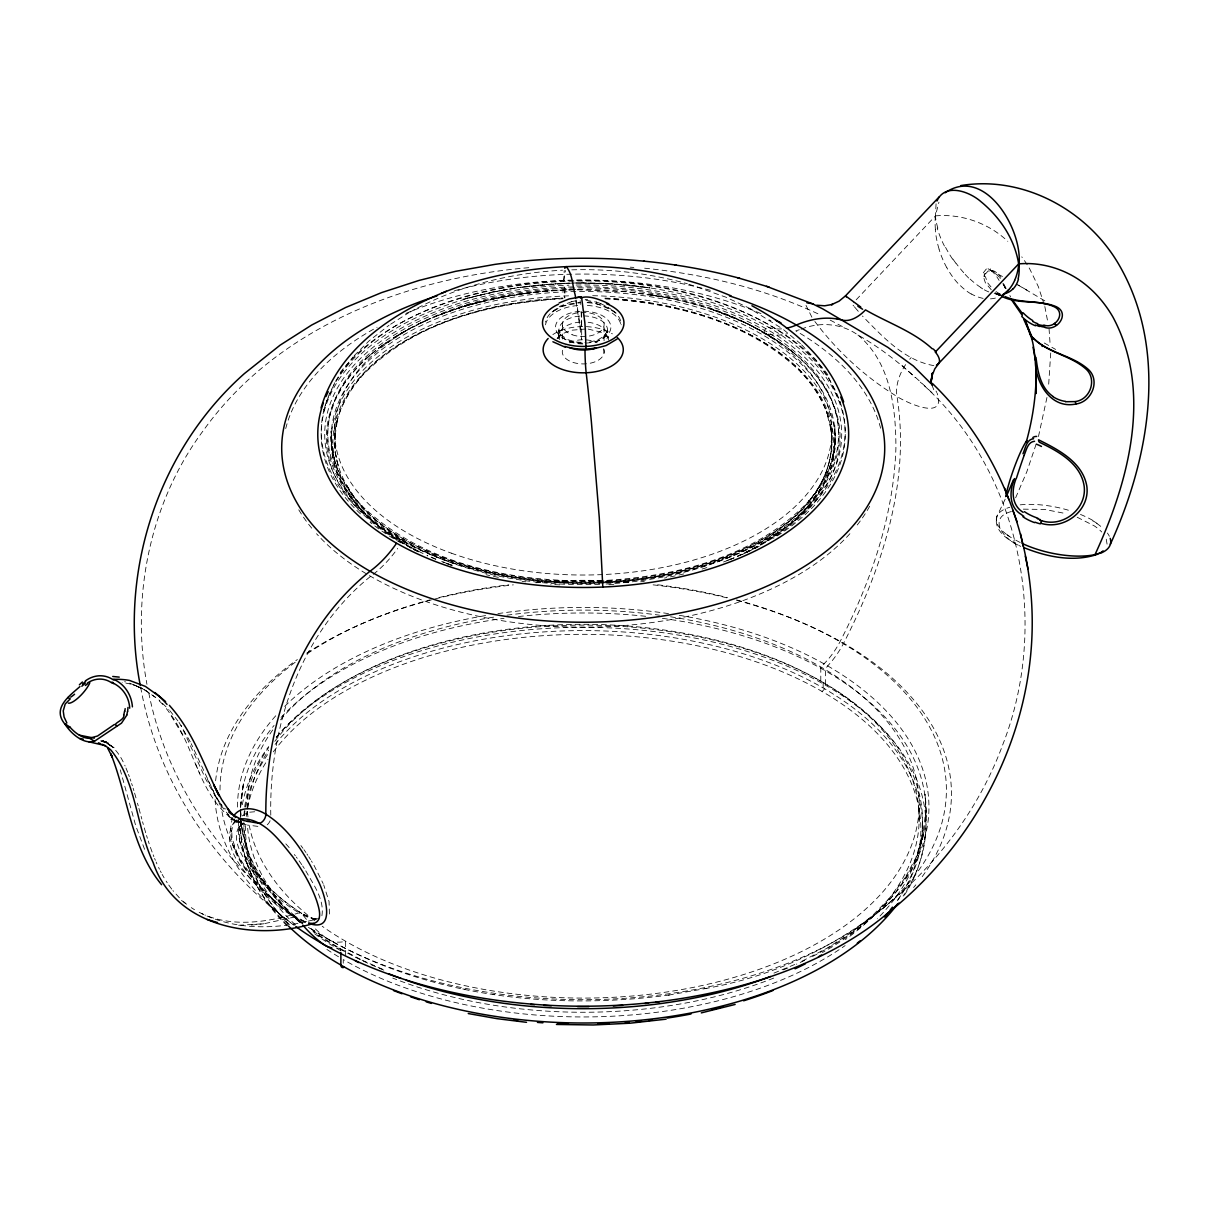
<?xml version="1.0" encoding="UTF-8"?>
<svg xmlns="http://www.w3.org/2000/svg" width="1209" height="1209" viewBox="0 0 1209 1209"><rect width="100%" height="100%" fill="white"/><g stroke="black" fill="none" stroke-linecap="round" stroke-linejoin="round"><path stroke-width="0.75" stroke-dasharray="5 3.75" d="M604.032 353.058L604.047 349.537M604.077 340.772L604.032 325.674M919.142 821.833L919.203 804.091M334.742 426.354L335.135 452.211L338.55 467.581L335.135 452.211L335.059 432.157L334.606 438.776L337.628 418.677L336.057 425.447C339.789 407.388 349.189 391.066 360.977 377.057L360.66 377.42C412.163 322.455 490.189 302.991 563.001 298.729M563.606 281.395L564.24 270.468M563.878 280.669L565.449 270.514M1050.712 352.998L1048.535 386.699M562.336 339.049L562.381 323.256M1107.066 544.126L1106.084 538.217M935.388 229.393A65.649 40.622 67.6 0 1 935.403 215.927L938.94 202.175M589.478 342.147L597.563 340.031L604.44 335.936L603.82 336.601L607.507 330.918L606.994 332.807L607.492 330.178L608.611 339.986M1046.964 397.459L1038.335 437.129M936.053 203.853L935.494 215.882L853.418 302.718M329.422 914.019L329.06 901.582L323.68 884.807M323.921 410.063L324.148 409.247M326.37 401.72L334.757 382.709M323.997 409.76L326.521 401.207M983.31 272.826L986.257 269.033L990.685 269.018M1036.158 444.111L1026.834 471.722L1015.469 498.199M238.778 821.047C233.775 861.276 271.3 893.058 301.842 913.596A6.725 3.869 -59.9 0 0 298.94 912.795C281.667 902.503 266.509 888.766 253.875 873.17C244.626 860.249 227.594 837.837 241.891 823.117M985.698 273.672L988.146 270.967L992.211 271.133M321.896 915.757C324.677 899.058 312.753 883.703 305.182 869.77M1005.193 499.166L996.775 516.621L996.337 522.137L996.775 516.621C993.103 531.386 1009.772 541.073 1020.759 546.377M232.808 817.375C223.166 847.025 248.102 874.621 267.159 894.615C278.538 905.42 290.976 915.576 305.393 922.044M904.377 895.128C924.25 865.432 928.86 828.981 925.066 794.132L925.973 815.486L925.459 821.077L925.913 810.831L921.802 841.388L924.084 831.263L915.848 857.77L904.936 878.187L905.511 877.22L890.821 896.882L872.535 915.515L850.894 932.895L851.65 932.351L826.805 948.324L799.134 962.666M335.664 381.167L339.321 375.032M236.375 819.868L232.974 824.825L231.463 831.611L231.69 829.858L232.052 838.245L238.188 856.486L233.805 845.832L234.259 847.025M340.061 373.913L353.073 356.882M557.243 338.354L561.822 333.079L557.999 338.988L558.921 329.725L559.238 332.248L558.724 329.951L561.732 335.77L561.097 335.089L568.26 339.774L576.24 342.041L585.08 342.57M557.122 338.505L562.895 333.578L571.252 330.253L586.697 328.924M354.161 355.703L369.062 340.862L389.102 325.191M807.884 507.296C824.175 488.557 835.872 464.573 835.162 439.305A251.986 145.488 0 0 0 460.735 309.821A251.986 145.488 0 0 0 453.723 561.777A251.986 145.488 0 0 0 835.162 439.305L834.709 446L834.769 425.16L835.313 440.877L832.109 459.662L833.696 452.801C829.888 470.936 820.397 487.287 808.549 501.357L809.199 500.647C756.894 556.457 677.675 576.225 603.744 580.547M575.665 289.419C521.804 290.749 467.475 300.633 418.631 323.982L427.895 319.72L401.932 332.717L393.65 337.764L409.851 328.41L378.598 348.177L385.988 342.827C369.229 354.705 354.086 368.987 342.676 386.155L334.817 400.889L329.558 416.546L327.261 432.459L328.017 447.783L330.631 460.13C334.455 473.354 342.963 487.771 350.262 497.02C368.533 519.371 392.804 535.95 418.541 548.569M704.635 988.69L706.902 988.282C839.091 964.722 956.561 870.586 1003.017 744.003C1050.681 621.305 1020.048 470.135 920.291 382.12M794.706 520.565L808.216 506.949L794.389 520.898L778.445 533.577L760.219 545.199M242.918 823.389L238.974 827.319L243.16 823.133M241.996 815.999L248.087 812.327L255.583 811.692M242.737 823.677L240.002 826.261L240.682 824.961L239.034 829.661L239.246 828.331L239.896 841.63L239.669 840.633C246.787 865.704 265.648 885.381 285.022 901.793M367.294 357.577L364.861 359.723L371.556 353.814M882.464 908.805L909.516 885.018M235.181 820.609C216.517 845.469 248.374 876.631 264.665 894.328C276.755 905.42 289.797 916.256 305.272 922.24M390.613 324.224L408.597 312.829M410.047 312.058C456.564 286.11 509.578 273.053 562.533 270.196M743.762 553.813L758.572 546.06M773.972 973.109L797.456 963.361M1011.374 511.528C986.317 517.996 1004.996 540.861 1019.973 545.773M799.315 329.77L795.794 330.858A300.633 173.567 0 0 1 881.134 430.344M801.083 329.226C819.566 321.639 841.524 323.241 857.922 335.029C886.363 351.094 911.042 372.538 934.436 395.116M571.827 301.6L560.311 306.089L551.349 312.572L561.656 306.436L580.411 302.613A37.947 21.913 0 0 0 545.486 322.078M306.512 921.56C269.955 930.069 229.604 929.298 196.175 910.679M308.235 921.152L315.081 919.52M576.073 300.739L571.283 301.706M517.8 294.422L530.57 292.684L490.914 299.212L505.286 296.522L464.483 305.801L481.182 301.736L458.559 308.174L437.658 315.655C472.87 301.6 510.394 294.089 548.085 290.764M310.562 928.436C415.594 995.521 546.785 1011.117 668.456 995.143L670.043 994.856M490.914 299.212L518.419 294.316L546.68 291.142L575.363 289.767M668.456 995.143L706.902 988.282M238.702 925.263L263.879 923.767L294.301 917.057A6.725 3.884 -60 0 1 297.187 917.888A340.862 196.795 -60 0 0 301.343 923.313M528.817 267.673C405.982 278.04 277.299 327.186 203.429 430.419C149.901 502.022 130.663 596.868 146.954 684.354M240.606 822.15L235.15 822.77L241.876 822.301L231.947 819.188L246.304 824.81M251.23 925.081L263.879 923.767M234.591 819.052L230.859 819.4L234.486 819.143M1023.328 509.155L1044.667 509.457L1066.398 513.689M573.414 283.087L546.09 284.417L517.392 287.621L569.651 283.133M571.766 269.849C610.711 268.625 649.807 273.355 687.347 283.737M933.786 365.602C904.332 360.584 882.494 336.48 862.455 316.033M601.886 580.683C517.361 583.086 424.948 566.341 361.914 505.8L362.564 506.48C343.25 486.366 329.604 459.344 331.115 430.948L332.989 454.161L331.326 441.225M319.66 918.734L314.159 918.81L315.564 918.916M935.494 215.882C956.319 214.053 977.295 219.706 994.795 231.055A306.33 176.862 -60 0 1 1007.807 241.301M316.033 919.142C309.897 918.87 304.351 915.787 299.076 912.886C268.776 921.862 235.014 927.545 204.88 914.971M577.161 289.782L627.516 291.837L673.05 298.699L648.613 294.422C695.054 301.736 741.374 316.033 780.44 342.827L747.797 323.891L710.665 308.945C740.936 319.131 770.133 333.397 794.872 353.814L787.815 348.177C813.325 368.216 833.575 392.683 838.487 425.205L839.091 440.529L836.93 455.838L831.671 471.495L823.858 486.275C808.987 508.808 787.648 526.127 764.587 539.743L764.98 539.531C659.389 595.508 526.822 597.065 418.193 548.387M605.12 298.85C675.317 303.036 749.52 321.851 801.129 372.357L800.811 372.009C813.068 385.142 823.087 400.436 828.513 417.664L826.382 411.151L831.293 430.993L831.732 436.872L830.099 424.102C834.935 447.013 829.495 471.374 816.513 490.688C829.586 471.903 833.469 448.569 831.671 426.112M1000.538 294.21L994.176 293.53L1000.916 295.721M257.88 826.367L247.407 825.067M630.221 267.174L633.833 267.431M236.601 821.304L235.589 820.79L239.412 821.243M585.957 300.255L596.732 302.19M587.106 302.673C590.838 298.442 623.119 316.244 614.656 312.27M588.163 329.09L600.284 331.976L608.459 337.341L605.497 333.941L607.628 336.858M644.624 268.202C705.24 274.367 765.388 288.785 820.548 315.02M124.572 681.725L125.6 681.906M462.82 988.977L465.027 989.37M492.985 994.342L494.632 994.644M235.649 820.881L238.732 821.455M994.176 293.53L995.823 293.847M100.71 740.936L107.752 743.414L101.692 740.513M130.814 684.143L128.078 683.523A168.837 97.355 -60 0 0 122.169 682.632M315.897 919.792L301.948 913.672A334.47 193.108 -60 0 0 307.358 920.442M316.259 919.112C305.529 917.087 295.631 909.712 284.901 901.687M689.024 284.266L726.05 297.233L749.278 308.159L782.253 328.667M304.502 921.318C278.418 908.805 252.137 883.084 237.795 855.549M600.631 303.55L608.777 307.66M133.489 684.914L136.118 685.82M596.188 301.993L601.372 303.807M1077.174 517.24L1094.251 525.855A55.674 22.669 11.6 0 1 1101.731 531.99M101.103 740.815L107.752 743.414M995.627 293.334L1000.871 295.495M129.695 683.145L143.448 689.145L155.16 697.185M362.065 960.188L384.507 970.102M201.329 913.369L203.097 914.2M413.448 549.173L418.299 551.47M995.309 293.303L999.571 295.359M141.211 688.027L148.45 692.168M1002.473 276.529C969.663 259.134 1001.4 274.458 1000.372 279.566M830.19 320.113L844.638 327.76M360.478 959.357L339.865 948.461L319.07 935.373L319.811 935.902L308.461 927.333M995.732 293.152L999.48 295.223L995.022 292.684M1044.259 343.008L1055.623 349.431M1017.902 284.961L1044.848 300.875M1026.985 290.13L1016.421 284.13M234.576 820.246L230.692 817.828M997.909 294.467L996.443 293.606M411.876 548.251C369.939 526.489 328.092 485.64 331.251 434.62L331.251 438.731M769.438 319.932L770.889 320.793M750.683 308.899L751.983 309.67M980.937 287.787L982.69 288.845M194.513 909.712L191.249 907.627M144.491 689.734L156.082 697.744M171.587 715.637C195.117 748.688 199.137 796.021 234.229 820.352L227.519 814.141M1097.077 523.346L1093.072 520.867A3.355 1.934 -60 0 1 1090.458 523.497M109.974 744.986L115.021 748.341L103.46 741.253C114.069 745.651 120.704 755.821 125.101 765.992M1009.757 536.69L1007.263 534.907M145.503 690.369L146.47 691.064M996.02 291.581L1000.553 294.392A56.763 28.472 53.8 0 1 995.899 294.029M609.517 308.129L610.802 309.126M140.667 687.241C157.593 782.389 215.701 867.397 292.91 924.341M228.833 816.468L229.755 817.163M181.501 900.418L188.105 905.405M783.613 329.725L800.464 343.673M148.783 692.908C167.235 786.318 226.34 868.092 302.87 923.268A363.184 209.686 0 0 1 220.884 804.453M270.453 906.554L289.888 922.15M186.579 904.226L183.617 901.778M611.301 309.534L615.366 312.859M265.36 892.318L283.949 908.805M991.274 289.797L985.335 282.694L983.053 275.531A3.37 2.932 -0.3 0 0 985.395 276.619L987.511 282.694L992.574 288.8M301.373 921.983L285.143 907.188L271.239 891.607L259.754 875.392L260.343 876.359C250.49 859.856 243.296 841.63 241.09 822.452M901.929 365.39L915.304 377.676M158.968 699.981L159.86 700.812M857.922 335.029C890.67 362.216 895.99 408.43 895.899 448.358C893.557 516.243 870.933 581.801 840.028 641.722A56.672 32.719 -60 0 1 820.79 666.93L820.79 681.12M162.444 703.336L168.897 709.638M801.627 344.822L815.939 359.889L828.361 377.027M968.636 278.01L963.633 272.856M224.572 808.216L225.418 809.063M179.385 897.819L172.932 890.61M107.782 743.444L105.712 741.268L108.039 743.883M287.137 926.003L286.185 924.976C258.046 896.987 238.445 858.39 240.5 817.994M270.589 888.857L253.648 869.014M169.744 710.529L177.919 720.927M858.284 311.333L855.806 308.446M855.443 308.023L854.385 306.769M222.124 805.526L219.736 802.61M853.705 305.968L853.055 305.197M294.346 854.536L295.328 855.791M229.378 816.075L222.562 807.31L214.975 794.57L191.203 743.686M171.723 889.083L168.278 884.368M300.905 845.544L302.96 848.325M296.296 857.06L297.248 858.314M218.965 801.597L216.668 798.408M814.866 321.488C836.552 350.398 863.528 375.531 894.176 394.708C903.41 401.479 947.176 422.319 937.156 393.273M299.091 860.838L301.766 864.647M955.775 263.154L952.904 259.028M303.973 849.715L305.937 852.511M302.643 865.916L304.32 868.44M306.89 853.917L307.827 855.322M215.912 797.305L205.968 779.593L181.018 725.264M811.904 317.211L806.01 305.378M166.132 881.119L167.19 882.751M308.748 856.728L310.547 859.554M999.647 277.526L1000.296 278.538M179.023 722.347L190.448 742.145M311.423 860.974L312.27 862.395M108.054 742.674L109.671 745.348M164.092 877.794L162.142 874.394M313.977 865.281L323.12 883.492M828.679 377.586L840.195 402.234M1003.787 284.13L1006.326 288.815M1009.847 295.464L1010.633 296.915M936.023 391.051L936.809 392.547M160.313 870.933L161.22 872.671M1003.077 283.888L1005.329 288.21M182.725 735.208L168.519 711.391A249.749 144.022 -59.9 0 0 165.044 707.053M1003.546 284.327L1005.525 288.226M207.328 779.034L220.098 804.967M158.575 867.412L159.437 869.18M144.596 849.353L135.695 825.626L120.265 769.861M195.646 764.088L199.712 773.246M156.127 862.062L156.913 863.861M154.601 858.45L155.356 860.264M125.978 768.032L127.67 772.249M931.897 385.051L933.832 389.827M153.15 854.808L153.86 856.637M152.107 852.073L150.128 846.557M128.502 774.41L129.303 776.616M130.088 778.868L130.874 781.15M148.269 841.026L149.175 843.791M1044.289 304.864L1038.35 286.669L1029.841 269.154A306.33 176.862 -60 0 0 1021.771 256.867M131.63 783.477L132.385 785.82M146.531 835.495L147.392 838.26M133.126 788.208L133.867 790.626M145.7 832.744L144.098 827.243M134.607 793.089L136.768 800.615M142.571 821.772L143.327 824.493M137.478 803.184L138.204 805.768M138.914 808.383L140.365 813.687M141.09 816.362L141.831 819.067M1044.833 306.527L1047.644 321.277M240.969 821.077L242.329 831.263L241.044 818.07M581.166 311.287L581.423 322.017A16.805 1.013 87.6 0 1 580.244 326.626A427.397 25.767 87.6 0 0 576.073 299.953M564.361 287.198L564.679 297.777M580.32 304.472L580.154 300.693M1049.049 328.652L1050.198 345.502M240.591 807.385L243.523 782.525L240.47 807.325M240.667 809.169L240.969 816.287M270.786 815.214C268.927 727.244 300.361 632.67 370.634 576.315A85.204 49.191 -60 0 0 397.701 548.418M247.225 804.091L247.286 814.745A335.981 193.984 0 0 1 268.67 750.094M922.527 823.631L922.527 829.117M823.163 682.496L823.163 687.981M581.665 312.421L581.665 339.789L577.962 314.023A423.724 25.54 87.6 0 0 575.756 301.041M564.845 288.316L564.845 297.928M345.638 955.442L345.638 941.267A56.672 32.719 -60 0 1 326.4 938.26A334.47 193.108 -60 0 1 314.778 928.331M343.25 963.225L343.25 959.568A339.351 195.918 0 0 0 845.121 945.604M240.5 816.196L240.5 810.831A342.706 197.853 0 0 0 300.829 922.951M276.241 737.505A339.351 195.918 0 0 1 740.331 647.374A339.351 195.918 0 0 1 877.296 918.78M338.52 956.772A339.351 195.918 0 0 1 326.385 949.08M295.495 924.915A339.351 195.918 0 0 1 243.87 822.815A339.351 195.918 0 0 0 289.117 924.265M243.991 815.667A339.351 195.918 0 0 1 268.519 747.706M275.078 744.442A339.351 195.918 0 0 1 717.829 646.664A339.351 195.918 0 0 1 897.894 899.828M244.369 815.788A339.351 195.918 0 0 1 267.506 754.673M603.457 348.766A20.931 12.09 0 0 1 583.222 363.924A20.931 12.09 0 0 1 562.956 348.797M569.227 342.842A20.931 12.09 0 0 1 597.17 342.827M995.415 298.064A60.646 39.58 65.6 0 1 993.738 298.442A56.566 36.935 67 0 1 990.231 298.865M983.129 298.366A56.566 36.935 67 0 1 979.486 297.459A54.843 35.968 67.9 0 1 971.326 293.953M971.295 294.089A55.07 36.164 68 0 1 958.042 283.208M957.906 283.314A57.972 37.766 67.6 0 1 946.949 267.854M946.813 267.718A62.007 39.625 67.3 0 1 939.076 249.296M939.061 249.054A65.044 40.758 67.3 0 1 935.282 229.514M937.836 228.108A66.827 35.696 52.4 0 1 935.358 215.897M944.425 246.062A68.656 36.21 52.9 0 1 937.202 228.017M952.601 259.179A66.374 33.051 53.9 0 1 944.97 246.228M963.724 272.69A59.558 28.82 54.1 0 1 956.032 263.199M980.922 287.53A53.075 26.628 54.4 0 1 968.772 277.828M988.781 291.913A52.319 26.689 54.8 0 1 982.705 288.951M736.493 599.906A363.184 209.686 0 0 1 873.941 915.666A363.184 209.686 0 0 1 310.426 928.436M220.023 789.991A363.184 209.686 0 0 1 296.794 661.066M307.373 653.585A363.184 209.686 0 0 1 429.936 599.906M438.958 597.563A363.184 209.686 0 0 1 508.793 584.763M536.433 582.058A363.184 209.686 0 0 1 629.995 582.058M657.636 584.763A363.184 209.686 0 0 1 727.455 597.563M869.679 506.239A300.633 173.567 0 0 1 855.821 526.761M849.897 533.713A300.633 173.567 0 0 1 583.206 627.154A300.633 173.567 0 0 1 316.531 533.713M311.741 528.167A300.633 173.567 0 0 1 298.442 509.246M285.717 428.575A300.633 173.567 0 0 1 377.102 327.231M405.846 313.448A300.633 173.567 0 0 1 764.043 314.914M905.601 364.619A33.595 19.404 -60 0 0 897.002 396.371C910.694 481.771 882.177 567.988 843.61 643.264A63.397 36.602 -60 0 1 827.681 665.917A5.032 2.917 -60 0 0 825.535 670.935L825.535 685.231A5.032 2.917 -60 0 1 821.984 691.412M909.712 359.224A33.595 19.404 -60 0 1 911.193 357.592M736.81 600.374A368.246 212.603 0 0 1 921.167 878.036M915.833 884.837A368.246 212.603 0 0 1 913.581 887.512M294.301 925.444A368.246 212.603 0 0 1 214.975 795.431M215.625 780.772A368.246 212.603 0 0 1 297.369 659.555M306.633 653.238A368.246 212.603 0 0 1 513.326 584.854M535.768 582.768A368.246 212.603 0 0 1 630.645 582.768M653.102 584.854A368.246 212.603 0 0 1 729.465 598.485M454.463 290.734A301.509 174.081 0 0 1 711.95 290.734M576.088 285.037A258.499 149.251 0 0 1 811.677 504.032A258.499 149.251 0 0 1 365.511 514.702A258.499 149.251 0 0 1 568.955 285.203M400.421 539.743A2.524 1.451 -60 0 1 402.068 540.075A2.524 1.451 -60 0 1 401.66 542.554M765.992 328.682A2.524 1.451 -60 0 0 764.33 331.009A2.524 1.451 -60 0 0 764.859 332.974A85.204 49.191 -60 0 0 787.407 333.714M577.902 289.571A256.882 148.314 0 0 1 827.394 391.792A256.882 148.314 0 0 1 730.553 559.344M451.456 565.162A256.882 148.314 0 0 1 446.212 563.303M435.875 559.344A256.882 148.314 0 0 1 427.109 555.626M418.631 551.712A256.882 148.314 0 0 1 339.669 390.688A256.882 148.314 0 0 1 570.814 289.707M276.332 737.067A342.706 197.853 0 0 1 721.078 644.004A342.706 197.853 0 0 1 903.138 896.081M287.304 924.945A342.706 197.853 0 0 1 241.044 813.974M242.329 804.71A342.706 197.853 0 0 1 268.7 746.558M273.325 751.832A337.674 194.951 0 0 1 712.131 649.082A337.674 194.951 0 0 1 897.41 900.675M287.969 923.857A337.674 194.951 0 0 1 245.684 823.767M246.273 816.423A337.674 194.951 0 0 1 267.99 759.358M662.396 618.328A342.706 197.853 0 0 1 913.536 758.119A342.706 197.853 0 0 1 822.407 952.526M340.878 950.742A342.706 197.853 0 0 1 313.917 933.212M240.561 807.113A342.706 197.853 0 0 1 274.05 725.445M281.077 717.451A342.706 197.853 0 0 1 504.032 618.328M518.434 616.545A342.706 197.853 0 0 1 646.15 616.348M679.231 615.305A345.744 199.606 0 0 1 920.865 764.164A345.744 199.606 0 0 1 809.803 957.83M804.726 960.324A345.744 199.606 0 0 1 796.399 964.208M787.845 967.956A345.744 199.606 0 0 1 782.631 970.117M383.797 970.117A345.744 199.606 0 0 1 313.071 931.64M302.598 923.676A345.744 199.606 0 0 1 238.218 820.201M237.478 807.068A345.744 199.606 0 0 1 275.984 715.516M284.689 706.373A345.744 199.606 0 0 1 488.98 615.003M497.927 613.613A345.744 199.606 0 0 1 668.486 613.613M340.862 950.425A5.032 2.917 -60 0 0 338.732 948.204A63.397 36.602 -60 0 1 335.165 948.249M670.542 616.786A335.981 193.984 0 0 1 864.934 909.803A335.981 193.984 0 0 1 322.198 926.245M314.793 920.774A335.981 193.984 0 0 1 249.356 825.928M247.951 816.861A335.981 193.984 0 0 1 273.763 728.543M280.579 719.839A335.981 193.984 0 0 1 495.871 616.786M506.949 615.185A335.981 193.984 0 0 1 659.479 615.185M274.791 741.329A335.981 193.984 0 0 1 756.486 652.089A335.981 193.984 0 0 1 845.348 939.62M773.684 978.081A335.981 193.984 0 0 1 392.744 978.081M299.666 922.346A335.981 193.984 0 0 1 247.452 825.369M285.823 843.867A57.14 21.717 48.1 0 1 289.238 847.675M270.106 820.745A6.695 3.869 -60 0 1 266.751 825.203M159.316 700.948A238.823 137.705 -60 0 1 163.2 704.968M360.433 513.87A262.036 151.291 0 0 1 426.626 312.919A262.036 151.291 0 0 1 779.095 333.729A262.036 151.291 0 0 1 773.428 538.277M759.192 546.317A262.036 151.291 0 0 1 741.57 554.75M728.226 560.22A262.036 151.291 0 0 1 722.967 562.2M706.887 567.595A262.036 151.291 0 0 1 699.86 569.696M683.841 573.912A262.036 151.291 0 0 1 664.482 578.053M644.337 581.333A262.036 151.291 0 0 1 640.634 581.831M613.84 584.476A262.036 151.291 0 0 1 606.676 584.899M559.737 584.899A262.036 151.291 0 0 1 550.79 584.34M525.794 581.831A262.036 151.291 0 0 1 522.076 581.333M498.38 577.358A262.036 151.291 0 0 1 486.063 574.728M452.423 565.313A262.036 151.291 0 0 1 441.693 561.55M418.45 551.863A262.036 151.291 0 0 1 410.44 547.964M400.965 542.932A262.036 151.291 0 0 1 370.09 522.243M781.619 328.878A78.479 45.307 -60 0 1 768.501 327.246M984.322 276.03A31.207 13.042 32.8 0 1 985.501 273.551M992.075 270.393A34.124 13.511 76.2 0 1 1000.856 277.284M990.851 270.484A35.197 12.694 74.6 0 1 999.087 280.382M984.549 276.347A34.774 14.402 40.8 0 1 984.262 273.43M1015.56 543.4A3.355 1.934 -60 0 1 1014.411 539.592L1010.543 537.204A58.636 22.79 12.6 0 1 1006.674 534.438M1020.215 504.848A58.591 23.303 12.2 0 1 1071.416 511.15M1080.468 514.445A58.591 23.303 12.2 0 1 1093.435 520.777M1096.699 523.406A58.576 23.228 13.1 0 1 1102.88 528.197M1107.384 533.048A58.576 23.228 13.1 0 1 1109.348 536.267M1006.492 534.378A58.017 22.336 12.1 0 1 1009.802 507.266M1020.215 542.509A58.289 22.669 12.6 0 1 1014.714 539.531M585.126 299.439A40.728 23.515 0 0 1 587.65 299.56M545.486 324.828A37.947 21.913 0 0 1 580.411 305.363M587.347 305.439A37.947 21.913 0 0 1 621.048 325.599M582.814 343.976A24.286 14.024 0 0 1 561.006 324.284A24.286 14.024 0 0 1 600.933 320.355A24.286 14.024 0 0 1 591.594 343.114M588.148 322.274A24.286 14.024 0 0 1 606.994 338.868M559.722 339.578A24.286 14.024 0 0 1 581.423 322.017M552.861 334.591A40.078 23.137 0 0 1 612.374 333.835M340.152 372.644A265.436 153.241 0 0 1 586.063 280.987A265.436 153.241 0 0 1 828.513 375.682M587.347 302.688A37.947 21.913 0 0 1 621.154 324.813M842.522 410.168A261.93 151.216 0 0 1 487.348 572.205A261.93 151.216 0 0 1 418.51 313.887A261.93 151.216 0 0 1 841.63 406.798M604.968 298.079A248.631 143.539 0 0 1 831.837 440.983A248.631 143.539 0 0 1 605.286 584.053M599.709 584.31A248.631 143.539 0 0 1 335.256 451.682A248.631 143.539 0 0 1 563.001 298.003M605.12 298.487A250.308 144.521 0 0 1 825.022 405.091A250.308 144.521 0 0 1 726.715 560.855M451.818 565.449A250.308 144.521 0 0 1 445.139 562.986M423.059 553.51A250.308 144.521 0 0 1 344.565 398.849A250.308 144.521 0 0 1 562.865 298.411M592.667 295.691A251.986 145.488 0 0 1 823.042 396.416A251.986 145.488 0 0 1 738.004 555.868M731.551 558.679A251.986 145.488 0 0 1 726.73 560.659M447.557 563.681A251.986 145.488 0 0 1 442.554 561.792M435.724 559.042A251.986 145.488 0 0 1 427.049 555.248M418.677 551.259A251.986 145.488 0 0 1 345.124 393.409A251.986 145.488 0 0 1 572.144 295.737M816.196 491.927L806.645 504.032L816.196 491.927M479.127 295.374L462.594 299.288L491.262 292.548L479.127 295.374M503.715 290.054L489.449 292.608L516.485 287.908L503.715 290.054M583.206 282.921L575.227 283.012L610.273 283.737L649.928 287.908L628.212 285.112L583.206 282.921M138.687 686.863L133.458 684.808L143.448 689.145L138.687 686.863M105.304 742.13L102.931 740.528L112.467 747.011L105.304 742.13M353.889 497.247L346.016 484.099L353.889 497.247M1005.299 288.135L1003.017 283.737L1005.268 288.105M251.804 875.528L245.639 859.554L251.804 875.528M569.001 340.908A27.656 15.959 0 0 0 610.862 327.473A27.656 15.959 0 0 0 569.771 313.252A27.656 15.959 0 0 0 569.001 340.908M452 560.689A255.356 147.422 0 0 0 838.532 436.585A255.356 147.422 0 0 0 459.103 305.378A255.356 147.422 0 0 0 452 560.689M572.099 334.712A20.931 12.09 0 0 0 604.122 324.904A20.931 12.09 0 0 0 573.398 313.796A20.931 12.09 0 0 0 572.099 334.712M451.289 553.148A248.631 143.539 0 0 0 831.686 436.6A248.631 143.539 0 0 0 466.659 304.683A248.631 143.539 0 0 0 451.289 553.148"/><path stroke-width="1.5" d="M127.958 707.461L127.67 711.542M125.147 708.64L124.875 711.255M1018.824 265.965C1023.842 231.131 985.335 164.923 945.166 192.79M1036.053 383.858L1036.098 393.529L1035.917 361.642C1037.186 388.83 1033.499 416.047 1026.214 442.222M931.383 380.306L932.32 373.249L930.9 383.223L932.32 373.249M580.411 298.155C588.058 294.603 601.1 299.938 608.837 303.882M321.065 407.901C339.85 343.265 404.456 305.091 464.377 284.704C550.851 257.23 647.419 260.071 731.067 295.873M1016.074 478.643C1011.465 490.008 1011.313 505.256 1023.162 512.329M1014.442 478.568C1009.53 490.476 1008.502 506.737 1021.121 514.369A54.209 31.434 -0.1 0 0 1023.811 516.334M126.885 715.048L121.505 723.148L94.529 741.193A33.444 19.314 60 0 1 79.688 738.623M1022.98 453.753C1025.398 448.463 1026.411 439.366 1033.589 438.731M1024.038 455.476C1026.35 450.353 1027.68 441.844 1034.572 441.27M936.446 365.163C942.491 362.806 938.32 355.355 935.282 352.091L1018.643 263.894C1039.483 262.066 1060.444 267.718 1077.944 279.067A306.33 176.862 -60 0 1 1112.99 317.166C1153.023 391.988 1128.601 482.074 1095.067 554.478A58.017 23.001 13.1 0 0 1099.752 553.087M123.892 715.048C124.829 720.488 111.016 723.813 116.91 725.793M931.927 375.984L934.814 368.836L939.257 362.776M936.96 201.011C945.09 182.499 969.588 191.551 981.043 201.752C1000.039 217.272 1014.804 239.382 1018.643 263.894M1110.33 544.292C1149.835 457.561 1169.133 349.099 1117.902 262.882C1086.271 209.671 1022.89 175.32 960.792 185.582M1006.568 495.947L1013.414 479.852M564.754 268.307L566.22 266.584C572.613 274.005 572.371 285.46 575.091 294.588A427.397 25.767 87.6 0 1 575.741 298.124M233.7 815.894C241.059 805.073 256.384 808.232 265.829 814.216A6.725 3.884 -60 0 1 263.622 820.367A6.725 3.884 -60 0 1 258.877 823.299L243.372 820.518L230.632 813.642M939.272 196.81L845.529 295.827L839.046 301.177L831.414 304.713L832.533 304.411L824.704 305.801L816.785 305.227M937.474 364.725L1008.533 289.812M79.945 686.561C69.291 696.067 51.821 708.157 64.863 724.07A33.444 19.299 60 0 0 79.28 738.382L83.225 739.092M82.544 684.037L85.597 681.498M1103.122 550.851L1102.23 551.576M85.371 685.473L87.607 683.78M617.119 339.019L606.147 345.547L593.045 349.008M1101.747 551.924L1100.734 552.589M1044.924 327.473C1057.346 331.614 1070.343 313.222 1056.213 306.678C1038.999 299.318 1018.87 304.864 1001.793 296.417M1100.19 552.906L1098.437 553.828M1043.926 325.115C1055.472 329.377 1066.912 312.451 1053.916 306.618C1038.531 299.726 1020.487 303.776 1005.072 296.553M1054.414 323.423L1054.52 323.377A3.355 2.69 58.3 0 0 1056.47 325.251M559.178 302.915L569.061 298.971L581.015 296.87L577.116 297.474M441.24 293.455L446.333 291.233M114.432 724.448L97.506 736.039L89.043 738.336A30.588 17.667 60 0 1 81.834 736.477M1097.183 554.387C1073.184 562.457 1046.586 556.85 1023.751 547.556M806.917 302.839L812.297 303.701L822.845 308.945L887.814 347.331L913.354 365.995L931.096 383.752M238.294 819.067C262.459 816.12 279.294 840.285 292.79 856.849C302.537 870.51 311.227 885.139 316.773 901.037C318.844 907.687 323.317 920.91 313.599 923.449C254.631 941.418 174.988 927.318 153.135 862.531C136.133 826.306 136.677 781.966 110.971 750.139A89.662 51.881 -60 0 0 106.679 746.784L101.843 744.2M701.311 1012.885L735.132 1004.452M1003.515 293.923L1007.475 292.729A64.636 32.19 53.1 0 0 1012.855 288.921M1075.904 404.018C1050.545 409.322 1035.055 382.15 1035.297 360.101C1034.224 352.031 1033.65 343.764 1030.839 336.042C1029.101 332.596 1031.519 336.767 1032.667 337.598C1047.84 353.255 1071.703 354.841 1087.828 368.987C1100.749 379.974 1092.014 401.811 1076.131 403.957A3.355 1.904 75.7 0 1 1075.39 401.554C1090.775 399.544 1097.606 378.205 1085.153 368.322C1069.799 355.204 1047.719 352.741 1033.378 338.052M1075.194 401.6L1065.658 401.72M313.599 923.449L308.703 923.192M666.129 1019.157L629.965 1023.207L593.256 1024.975L556.442 1024.446M247.014 821.41L249.568 821.334M89.526 738.336L94.529 741.193M112.739 676.466L119.238 677.116M739.787 278.372L737.581 277.722C658.633 257.139 575.68 253.195 494.934 264.378L455.581 271.33L419.039 280.428L381.576 292.608L345.578 307.524L311.62 325.07L280.171 345.124L244.354 373.611C158.107 450.096 118.119 572.779 140.304 685.518M526.519 1022.315L497.05 1018.673L468.261 1013.55M674.939 264.877L676.315 265.058M643.566 261.008L644.457 261.129M837.217 318.964L842.386 320.083A33.595 19.404 -60 0 0 865.508 309.882C887.738 322.848 913.052 331.16 932.26 348.812M1041.629 520.701C1063.164 527.819 1087.239 508.581 1084.125 485.912C1080.68 463.455 1058.071 451.169 1039.392 442.252A3.385 2.811 -71.6 0 1 1038.531 439.804C1058.313 449.627 1082.644 462.186 1086.8 486.063C1090.382 510.682 1063.724 530.721 1040.722 523.21A3.355 1.194 -77.9 0 1 1041.629 520.701L1039.68 520.202M88.786 741.797L105.636 745.681M94.317 738.14L79.31 735.148A30.769 17.757 60 0 1 69.805 726.957M217.514 922.558L207.011 919.399M766.521 286.337L813.521 304.2M737.581 277.722L769.151 287.107M1039.589 326.49L1035.599 325.07M308.643 923.313C337.976 933.665 324.163 891.864 317.559 879.668C305.575 854.672 289.994 829.57 266.116 814.382M565.419 347.285L552.906 341.769M1037.7 323.71L1035.206 322.727A50.43 36.24 77.1 0 1 1032.652 321.413M98.382 742.81L100.135 743.475M67.855 697.472L70.243 698.847L65.21 703.97L63.231 710.907L64.077 716.982L66.858 722.937M64.863 724.07L69.82 726.926M751.938 305.756C791.291 327.004 828.906 358.257 843.655 401.887M111.817 682.39L113.646 683.614M860.778 307.056L845.529 295.857L846.255 296.855M113.888 679.836L113.193 679.398A172.01 99.168 -60 0 1 129.484 680.425L145.367 686.395L159.165 696.278A244.611 141.015 -60 0 1 167.038 704.424M1052.963 396.431C1040.42 387.666 1037.7 371.541 1035.992 357.396M228.849 812.221L229.74 812.947M154.888 692.53L165.618 701.583M932.305 383.374C999.783 448.599 1035.901 543.128 1031.927 636.675C1027.393 744.789 971.22 847.494 886.635 914.064A339.351 195.918 0 0 1 884.444 916.739M1022.602 313.766L1012.265 299.802M235.649 817.526L227.428 808.7L229.574 811.239L221.579 799.497L213.827 785.004L219.101 795.824C204.14 765.342 193.168 732.14 170.227 706.358L169.396 705.315M1032.002 336.57L1031.685 336.51A3.385 3.174 -42 0 0 1033.378 338.052M1022.3 315.489L1010.769 298.699M161.583 884.716C130.95 847.524 128.154 797.275 110.896 753.948L112.241 757.091L107.616 748.039M931.746 384.598L932.381 385.444M1030.068 334.379L1025.217 320.294L1031.625 336.465L1023.796 319.493M1004.679 488.3L1008.88 499.71M1012.734 510.017L1017.026 521.638M1031.7 336.555L1032.652 339.397M1020.517 533.743L1023.162 546.256M1025.308 556.185L1027.982 568.834M586.017 349.053L585.398 331.024A60.344 3.642 87.6 0 0 584.824 322.516L581.605 297.414A60.344 3.642 87.6 0 0 581.015 296.87M602.807 587.045L599.271 517.648L591.337 421.321A427.397 25.767 87.6 0 0 586.169 372.78A16.805 1.013 87.6 0 1 585.005 349.99M340.878 952.526L340.878 965.054A5.032 2.917 -60 0 0 344.097 967.291M265.829 814.216C265.3 724.403 298.155 628.529 370.014 571.237A78.479 45.307 -60 0 0 396.401 543.446M892.484 907.143A339.351 195.918 0 0 1 890.172 910.029M1018.764 264.046A65.588 43.267 64 0 1 1014.653 280.307M1014.638 280.488A64.334 42.209 64.6 0 1 1006.069 292.382M1005.948 292.487A60.646 39.58 65.6 0 1 1001.717 295.48M1018.462 278.962A68.354 33.988 53.9 0 1 1013.036 288.951M1019.066 266.131A67.598 32.945 56.3 0 1 1018.19 278.569M775.83 320.325A300.633 173.567 0 0 1 780.969 322.848M796.429 324.949A140.078 80.882 -60 0 1 837.187 319.025M729.511 295.933A301.509 174.081 0 0 1 815.274 559.283A301.509 174.081 0 0 1 351.154 559.283A301.509 174.081 0 0 1 436.902 295.933M796.414 325.055A78.479 45.307 -60 0 1 786.409 328.213M302.809 925.081A340.862 196.795 -60 0 0 322.833 943.912A63.397 36.602 -60 0 0 331.765 947.841M898.907 903.063A368.246 212.603 0 0 1 295.827 926.547M897.728 903.727A342.706 197.853 0 0 1 605.074 1022.602A342.706 197.853 0 0 1 288.588 926.2M887.361 913.944A337.674 194.951 0 0 1 884.912 916.8M860.067 940.874A337.674 194.951 0 0 1 857.272 943.141M772.883 990.549A337.674 194.951 0 0 1 743.641 1000.795M722.665 1006.81A337.674 194.951 0 0 1 712.131 1009.439M690.989 1014.003A337.674 194.951 0 0 1 667.277 1018.069M652.407 1020.079A337.674 194.951 0 0 1 648.825 1020.487M641.631 1021.273A337.674 194.951 0 0 1 636.221 1021.786M628.967 1022.406A337.674 194.951 0 0 1 625.34 1022.678M608.928 1023.645A337.674 194.951 0 0 1 597.911 1024.023M568.502 1024.023A337.674 194.951 0 0 1 557.485 1023.645M542.886 1022.814A337.674 194.951 0 0 1 537.446 1022.406M517.603 1020.487A337.674 194.951 0 0 1 514.021 1020.079M431.432 1003.41A337.674 194.951 0 0 1 426.218 1001.853M419.357 999.722A337.674 194.951 0 0 1 410.607 996.805M401.993 993.753A337.674 194.951 0 0 1 393.545 990.549M770.586 976.494A342.706 197.853 0 0 1 406.269 980.287M401.025 978.413A342.706 197.853 0 0 1 389.026 973.865M659.479 1001.747A345.744 199.606 0 0 1 655.867 1002.216M648.553 1003.077A345.744 199.606 0 0 1 644.865 1003.47M622.635 1005.374A345.744 199.606 0 0 1 613.295 1005.918M588.859 1006.644A345.744 199.606 0 0 1 577.57 1006.644M551.244 1005.812A345.744 199.606 0 0 1 543.793 1005.374M534.499 1004.679A345.744 199.606 0 0 1 530.796 1004.362M68.928 727.848A33.142 31.721 -78.9 0 1 65.694 723.813M74.565 694.238A23.349 8.523 -51.4 0 1 70.742 697.125M821.576 954.989A335.981 193.984 0 0 1 818.402 956.803M805.33 963.83A335.981 193.984 0 0 1 795.114 968.817M358.589 962.545A335.981 193.984 0 0 1 355.28 960.807M127.459 711.512A23.228 22.608 60.7 0 1 126.718 714.987M114.054 679.473A35.152 32.809 -63.3 0 1 132.416 706.857M85.34 680.924A35.439 28.17 -82.2 0 1 112.966 679.639M79.371 684.823A25.102 10.639 -52 0 1 82.439 681.982M124.542 711.194A20.417 19.54 66 0 1 123.65 714.957M113.752 683.417A31.404 30.149 -47.1 0 1 129.711 708.217M87.335 683.1A32.084 25.434 -83.1 0 1 111.636 682.798M111.802 682.45A168.837 97.355 -60 0 1 112.86 682.405M81.819 686.259A23.863 11.788 -52.3 0 1 85.234 683.387M89.814 682.768A16.473 4.64 -47.7 0 1 79.431 696.716A16.473 4.64 -47.7 0 1 68.354 703.124M81.834 736.402A31.313 17.954 59.6 0 1 79.31 735.057M862.621 309.232A52.199 8.206 23.5 0 1 857.861 306.24M933.318 348.993A50.294 16.17 23.8 0 1 936.219 352.303M1032.788 320.581A48.012 32.703 72.4 0 1 1023.086 312.768M1043.987 325.584A45.625 31.494 71 0 1 1037.7 324.405M1044.878 327.155A46.955 32.371 68.7 0 1 1039.589 326.052M1035.509 325.78A49.327 36.21 80 0 1 1021.771 316.471M1041.856 345.925A33.52 1.496 39.3 0 1 1042.521 346.439M1033.03 347.27A32.673 2.554 82.1 0 1 1035.433 360.66M1065.718 401.448A45.972 37.539 -62.7 0 1 1052.858 396.612M1036.4 444.202A40.743 12.951 47.7 0 1 1041.478 446.469M1016.467 478.084A34.411 1.617 -71.9 0 1 1023.872 456.11M1037.881 518.208A52.864 31.419 -1.3 0 1 1024.416 511.679M1040.148 519.538A48.33 32.416 -7.6 0 1 1037.307 518.691M1040.344 523.845A45.579 32.658 -9.8 0 1 1038.214 523.285A49.282 33.535 -7.4 0 1 1035.131 522.228M1034.647 522.651A52.229 32.537 -3.5 0 1 1022.98 516.817M1005.692 496.582A35.529 4.655 -70.5 0 1 1026.864 440.56M1032.803 437.537A43.282 15.324 56.7 0 1 1036.702 436.419M1095.233 554.568A58.289 22.669 12.6 0 1 1022.194 543.461M1110.194 538.368A58.576 23.228 13.1 0 1 1100.281 553.344M606.48 303.625A40.728 23.515 0 0 1 614.066 338.278A40.728 23.515 0 0 1 553.586 339.064A40.728 23.515 0 0 1 558.467 304.26M596.324 347.769A37.947 21.913 0 0 1 564.845 346.378M595.931 347.95A24.286 14.024 0 0 1 569.333 347.512M617.346 337.583A40.078 23.137 0 0 1 609.714 367.052A40.078 23.137 0 0 1 558.12 367.732A40.078 23.137 0 0 1 548.145 338.505M840.693 397.005A265.436 153.241 0 0 1 588.571 587.438A265.436 153.241 0 0 1 323.332 403.05M325.931 396.522A265.436 153.241 0 0 1 328.213 391.686"/></g></svg>
